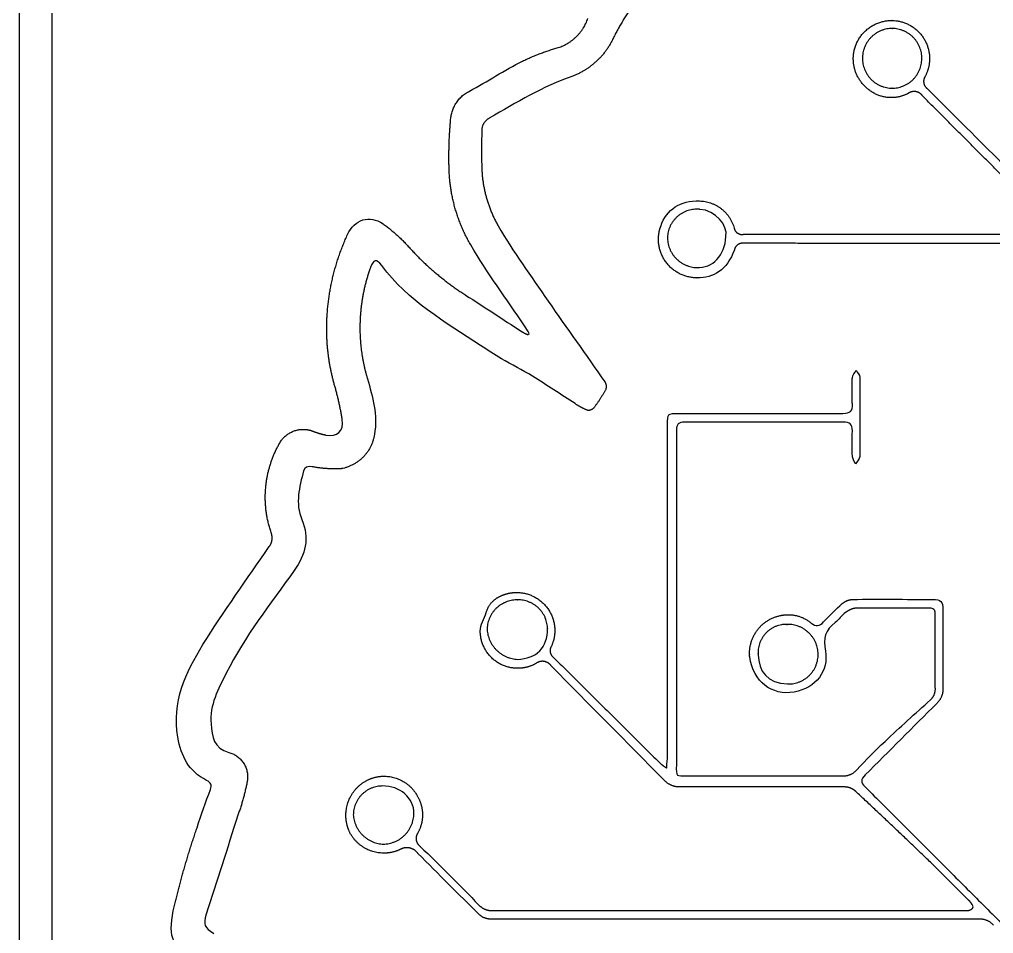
# Model space of a CAD drawing. Header units: millimetres. Extents: x -2315 to 326, y -226 to 400.
# Drawn here: x -1953.7 to -1940.24, y 12.85 to 25.48 of the extents above; entities that cross this region are included whole.
import ezdxf

# ---------------------------------------------------------------- set-up
doc = ezdxf.new("R2010")
doc.units = ezdxf.units.MM
doc.layers.add('Layer 03', color=5, linetype='Continuous', true_color=0x0000ff)

msp = doc.modelspace()

# ---------------------------------------------------------------- linework, layer by layer
at = {"layer": 'Layer 03'}
for p, q in [((-1953.249, 29.024), (-1953.249, 1.198)), ((-1953.249, 29.024), (-1953.249, 1.198)), ((-1941.226, 24.93), (-1941.226, 24.932)), ((-1941.226, 24.93), (-1941.226, 24.932)), ((-1943.694, 22.509), (-1939.503, 22.509)), ((-1943.694, 22.509), (-1939.503, 22.509)), ((-1946.673, 21.123), (-1946.653, 21.14)), ((-1946.673, 21.123), (-1946.653, 21.14)), ((-1946.399, 17.064), (-1946.399, 17.06)), ((-1946.399, 17.064), (-1946.399, 17.06))]:
    msp.add_line(p, q, dxfattribs=at)
for points, degree in [([(-1953.697, 0.72), (-1953.697, 14.958), (-1953.697, 29.196)], 2), ([(-1953.697, 0.72), (-1953.697, 14.958), (-1953.697, 29.196)], 2), ([(-1947.479, 24.487), (-1947.228, 24.621), (-1946.996, 24.775), (-1946.745, 24.902)], 3), ([(-1947.479, 24.487), (-1947.228, 24.621), (-1946.996, 24.775), (-1946.745, 24.902)], 3), ([(-1946.051, 24.694), (-1946.463, 24.552), (-1946.831, 24.331), (-1947.204, 24.113)], 3), ([(-1946.051, 24.694), (-1946.463, 24.552), (-1946.831, 24.331), (-1947.204, 24.113)], 3), ([(-1941.154, 24.524), (-1940.504, 23.879), (-1939.859, 23.23), (-1939.208, 22.586)], 3), ([(-1941.154, 24.524), (-1940.504, 23.879), (-1939.859, 23.23), (-1939.208, 22.586)], 3), ([(-1939.425, 22.627), (-1940.321, 23.523), (-1941.216, 24.421)], 2), ([(-1939.425, 22.627), (-1940.321, 23.523), (-1941.216, 24.421)], 2), ([(-1947.309, 23.935), (-1947.309, 23.779), (-1947.314, 23.623), (-1947.309, 23.466)], 3), ([(-1947.309, 23.935), (-1947.309, 23.779), (-1947.314, 23.623), (-1947.309, 23.466)], 3), ([(-1944.835, 22.619), (-1944.752, 22.858), (-1944.566, 22.977), (-1944.297, 22.97)], 3), ([(-1944.835, 22.619), (-1944.752, 22.858), (-1944.566, 22.977), (-1944.297, 22.97)], 3), ([(-1949.163, 22.505), (-1949.065, 22.714), (-1948.862, 22.785), (-1948.672, 22.654)], 3), ([(-1949.163, 22.505), (-1949.065, 22.714), (-1948.862, 22.785), (-1948.672, 22.654)], 3), ([(-1943.933, 22.477), (-1943.905, 22.631), (-1944.079, 22.844), (-1944.296, 22.854)], 3), ([(-1943.933, 22.477), (-1943.905, 22.631), (-1944.079, 22.844), (-1944.296, 22.854)], 3), ([(-1947.083, 22.628), (-1946.872, 22.269), (-1946.628, 21.928), (-1946.39, 21.585)], 3), ([(-1947.083, 22.628), (-1946.872, 22.269), (-1946.628, 21.928), (-1946.39, 21.585)], 3), ([(-1946.716, 21.243), (-1946.967, 21.616), (-1947.233, 21.977), (-1947.46, 22.362)], 3), ([(-1946.716, 21.243), (-1946.967, 21.616), (-1947.233, 21.977), (-1947.46, 22.362)], 3), ([(-1944.339, 22.05), (-1944.116, 22.037), (-1943.948, 22.218), (-1943.933, 22.477)], 3), ([(-1944.339, 22.05), (-1944.116, 22.037), (-1943.948, 22.218), (-1943.933, 22.477)], 3), ([(-1939.342, 22.386), (-1941.514, 22.381), (-1943.687, 22.386)], 2), ([(-1939.342, 22.386), (-1941.514, 22.381), (-1943.687, 22.386)], 2), ([(-1943.816, 22.295), (-1943.919, 22.015), (-1944.106, 21.902), (-1944.333, 21.908)], 3), ([(-1943.816, 22.295), (-1943.919, 22.015), (-1944.106, 21.902), (-1944.333, 21.908)], 3), ([(-1948.69, 22.078), (-1948.762, 22.176), (-1948.808, 22.162), (-1948.846, 22.052)], 3), ([(-1948.69, 22.078), (-1948.762, 22.176), (-1948.808, 22.162), (-1948.846, 22.052)], 3), ([(-1947.325, 20.973), (-1947.815, 21.298), (-1948.331, 21.589), (-1948.69, 22.078)], 3), ([(-1947.325, 20.973), (-1947.815, 21.298), (-1948.331, 21.589), (-1948.69, 22.078)], 3), ([(-1947.531, 21.67), (-1947.271, 21.502), (-1947.015, 21.335), (-1946.757, 21.167)], 3), ([(-1947.531, 21.67), (-1947.271, 21.502), (-1947.015, 21.335), (-1946.757, 21.167)], 3), ([(-1946.39, 21.585), (-1946.133, 21.211), (-1945.866, 20.844), (-1945.607, 20.471)], 3), ([(-1946.39, 21.585), (-1946.133, 21.211), (-1945.866, 20.844), (-1945.607, 20.471)], 3), ([(-1946.653, 21.14), (-1946.674, 21.175), (-1946.693, 21.21), (-1946.716, 21.243)], 3), ([(-1946.653, 21.14), (-1946.674, 21.175), (-1946.693, 21.21), (-1946.716, 21.243)], 3), ([(-1947.037, 20.79), (-1947.136, 20.847), (-1947.23, 20.911), (-1947.325, 20.973)], 3), ([(-1947.037, 20.79), (-1947.136, 20.847), (-1947.23, 20.911), (-1947.325, 20.973)], 3), ([(-1946.606, 20.549), (-1946.746, 20.633), (-1946.895, 20.707), (-1947.037, 20.79)], 3), ([(-1946.606, 20.549), (-1946.746, 20.633), (-1946.895, 20.707), (-1947.037, 20.79)], 3), ([(-1942.186, 20.528), (-1942.186, 20.564), (-1942.151, 20.597), (-1942.133, 20.631)], 3), ([(-1942.186, 20.528), (-1942.186, 20.564), (-1942.151, 20.597), (-1942.133, 20.631)], 3), ([(-1942.133, 20.631), (-1942.115, 20.599), (-1942.084, 20.567), (-1942.084, 20.534)], 3), ([(-1942.133, 20.631), (-1942.115, 20.599), (-1942.084, 20.567), (-1942.084, 20.534)], 3), ([(-1948.889, 20.515), (-1948.815, 20.263), (-1948.742, 20.012), (-1948.792, 19.745)], 3), ([(-1948.889, 20.515), (-1948.815, 20.263), (-1948.742, 20.012), (-1948.792, 19.745)], 3), ([(-1946.019, 20.17), (-1946.215, 20.295), (-1946.408, 20.427), (-1946.606, 20.549)], 3), ([(-1946.019, 20.17), (-1946.215, 20.295), (-1946.408, 20.427), (-1946.606, 20.549)], 3), ([(-1942.084, 20.534), (-1942.079, 19.986), (-1942.084, 19.439)], 2), ([(-1942.084, 20.534), (-1942.079, 19.986), (-1942.084, 19.439)], 2), ([(-1942.318, 20.035), (-1942.217, 20.035), (-1942.18, 20.066), (-1942.186, 20.167)], 3), ([(-1942.318, 20.035), (-1942.217, 20.035), (-1942.18, 20.066), (-1942.186, 20.167)], 3), ([(-1949.463, 19.736), (-1949.306, 19.703), (-1949.211, 19.792), (-1949.237, 19.952)], 3), ([(-1949.463, 19.736), (-1949.306, 19.703), (-1949.211, 19.792), (-1949.237, 19.952)], 3), ([(-1944.741, 19.875), (-1944.741, 20.035), (-1944.741, 20.035), (-1944.581, 20.035)], 3), ([(-1944.741, 19.875), (-1944.741, 20.035), (-1944.741, 20.035), (-1944.581, 20.035)], 3), ([(-1944.581, 20.035), (-1943.827, 20.035), (-1943.073, 20.035), (-1942.318, 20.035)], 3), ([(-1944.581, 20.035), (-1943.827, 20.035), (-1943.073, 20.035), (-1942.318, 20.035)], 3), ([(-1944.741, 15.309), (-1944.741, 17.592), (-1944.741, 19.875)], 2), ([(-1944.741, 15.309), (-1944.741, 17.592), (-1944.741, 19.875)], 2), ([(-1944.504, 19.916), (-1944.587, 19.916), (-1944.62, 19.888), (-1944.619, 19.799)], 3), ([(-1944.504, 19.916), (-1944.587, 19.916), (-1944.62, 19.888), (-1944.619, 19.799)], 3), ([(-1944.619, 19.799), (-1944.619, 19.336), (-1944.619, 18.877), (-1944.619, 18.411)], 3), ([(-1944.619, 19.799), (-1944.619, 19.336), (-1944.619, 18.877), (-1944.619, 18.411)], 3), ([(-1942.311, 19.916), (-1943.407, 19.916), (-1944.504, 19.916)], 2), ([(-1942.311, 19.916), (-1943.407, 19.916), (-1944.504, 19.916)], 2), ([(-1942.186, 19.794), (-1942.186, 19.888), (-1942.221, 19.916), (-1942.311, 19.916)], 3), ([(-1942.186, 19.794), (-1942.186, 19.888), (-1942.221, 19.916), (-1942.311, 19.916)], 3), ([(-1942.186, 19.442), (-1942.192, 19.559), (-1942.192, 19.677), (-1942.186, 19.794)], 3), ([(-1942.186, 19.442), (-1942.192, 19.559), (-1942.192, 19.677), (-1942.186, 19.794)], 3), ([(-1942.084, 19.439), (-1942.084, 19.404), (-1942.12, 19.371), (-1942.141, 19.337)], 3), ([(-1942.084, 19.439), (-1942.084, 19.404), (-1942.12, 19.371), (-1942.141, 19.337)], 3), ([(-1949.653, 19.299), (-1949.712, 19.307), (-1949.756, 19.299), (-1949.771, 19.241)], 3), ([(-1949.653, 19.299), (-1949.712, 19.307), (-1949.756, 19.299), (-1949.771, 19.241)], 3), ([(-1949.771, 19.241), (-1949.827, 19.019), (-1949.89, 18.791), (-1949.795, 18.57)], 3), ([(-1949.771, 19.241), (-1949.827, 19.019), (-1949.89, 18.791), (-1949.795, 18.57)], 3), ([(-1949.795, 18.57), (-1949.682, 18.306), (-1949.745, 18.087), (-1949.901, 17.866)], 3), ([(-1949.795, 18.57), (-1949.682, 18.306), (-1949.745, 18.087), (-1949.901, 17.866)], 3), ([(-1944.619, 18.411), (-1944.619, 16.797), (-1944.619, 15.182)], 2), ([(-1944.619, 18.411), (-1944.619, 16.797), (-1944.619, 15.182)], 2), ([(-1951.161, 16.841), (-1950.873, 17.304), (-1950.554, 17.747), (-1950.245, 18.196)], 3), ([(-1951.161, 16.841), (-1950.873, 17.304), (-1950.554, 17.747), (-1950.245, 18.196)], 3), ([(-1949.901, 17.866), (-1950.229, 17.403), (-1950.583, 16.957), (-1950.839, 16.446)], 3), ([(-1949.901, 17.866), (-1950.229, 17.403), (-1950.583, 16.957), (-1950.839, 16.446)], 3), ([(-1942.583, 17.156), (-1942.499, 17.24), (-1942.415, 17.33), (-1942.325, 17.408)], 3), ([(-1942.583, 17.156), (-1942.499, 17.24), (-1942.415, 17.33), (-1942.325, 17.408)], 3), ([(-1942.185, 17.466), (-1941.816, 17.471), (-1941.446, 17.466), (-1941.078, 17.466)], 3), ([(-1942.185, 17.466), (-1941.816, 17.471), (-1941.446, 17.466), (-1941.078, 17.466)], 3), ([(-1941.078, 17.466), (-1940.961, 17.466), (-1940.936, 17.441), (-1940.935, 17.325)], 3), ([(-1941.078, 17.466), (-1940.961, 17.466), (-1940.936, 17.441), (-1940.935, 17.325)], 3), ([(-1947.329, 17.028), (-1947.329, 17.112), (-1947.273, 17.196), (-1947.245, 17.287)], 3), ([(-1947.329, 17.028), (-1947.329, 17.112), (-1947.273, 17.196), (-1947.245, 17.287)], 3), ([(-1942.28, 17.285), (-1942.333, 17.247), (-1942.372, 17.186), (-1942.425, 17.147)], 3), ([(-1942.28, 17.285), (-1942.333, 17.247), (-1942.372, 17.186), (-1942.425, 17.147)], 3), ([(-1941.176, 17.346), (-1941.494, 17.346), (-1941.813, 17.346), (-1942.131, 17.346)], 3), ([(-1941.176, 17.346), (-1941.494, 17.346), (-1941.813, 17.346), (-1942.131, 17.346)], 3), ([(-1941.04, 17.211), (-1941.04, 17.343), (-1941.044, 17.346), (-1941.176, 17.346)], 3), ([(-1941.04, 17.211), (-1941.04, 17.343), (-1941.044, 17.346), (-1941.176, 17.346)], 3), ([(-1940.935, 17.325), (-1940.935, 16.962), (-1940.935, 16.6), (-1940.935, 16.235)], 3), ([(-1940.935, 17.325), (-1940.935, 16.962), (-1940.935, 16.6), (-1940.935, 16.235)], 3), ([(-1942.76, 17.143), (-1942.687, 17.081), (-1942.641, 17.095), (-1942.583, 17.156)], 3), ([(-1942.76, 17.143), (-1942.687, 17.081), (-1942.641, 17.095), (-1942.583, 17.156)], 3), ([(-1942.425, 17.147), (-1942.561, 17.044), (-1942.592, 16.931), (-1942.558, 16.753)], 3), ([(-1942.425, 17.147), (-1942.561, 17.044), (-1942.592, 16.931), (-1942.558, 16.753)], 3), ([(-1941.04, 16.246), (-1941.046, 16.567), (-1941.04, 16.89), (-1941.04, 17.211)], 3), ([(-1941.04, 16.246), (-1941.046, 16.567), (-1941.04, 16.89), (-1941.04, 17.211)], 3), ([(-1946.815, 16.638), (-1946.551, 16.645), (-1946.397, 16.801), (-1946.399, 17.064)], 3), ([(-1946.815, 16.638), (-1946.551, 16.645), (-1946.397, 16.801), (-1946.399, 17.064)], 3), ([(-1951.509, 15.563), (-1951.593, 16.05), (-1951.4, 16.455), (-1951.161, 16.841)], 3), ([(-1951.509, 15.563), (-1951.593, 16.05), (-1951.4, 16.455), (-1951.161, 16.841)], 3), ([(-1943.488, 16.702), (-1943.482, 16.477), (-1943.361, 16.302), (-1943.084, 16.299)], 3), ([(-1943.488, 16.702), (-1943.482, 16.477), (-1943.361, 16.302), (-1943.084, 16.299)], 3), ([(-1942.558, 16.753), (-1942.513, 16.485), (-1942.684, 16.24), (-1942.991, 16.186)], 3), ([(-1942.558, 16.753), (-1942.513, 16.485), (-1942.684, 16.24), (-1942.991, 16.186)], 3), ([(-1946.317, 16.665), (-1945.576, 15.933), (-1944.835, 15.196)], 2), ([(-1946.317, 16.665), (-1945.576, 15.933), (-1944.835, 15.196)], 2), ([(-1942.991, 16.186), (-1943.299, 16.133), (-1943.554, 16.327), (-1943.605, 16.672)], 3), ([(-1942.991, 16.186), (-1943.299, 16.133), (-1943.554, 16.327), (-1943.605, 16.672)], 3), ([(-1950.839, 16.446), (-1950.95, 16.226), (-1951.073, 16.009), (-1951.05, 15.746)], 3), ([(-1950.839, 16.446), (-1950.95, 16.226), (-1951.073, 16.009), (-1951.05, 15.746)], 3), ([(-1944.79, 14.972), (-1945.307, 15.497), (-1945.828, 16.019), (-1946.346, 16.545)], 3), ([(-1944.79, 14.972), (-1945.307, 15.497), (-1945.828, 16.019), (-1946.346, 16.545)], 3), ([(-1941.019, 16.03), (-1941.349, 15.703), (-1941.676, 15.37), (-1942.008, 15.043)], 3), ([(-1941.019, 16.03), (-1941.349, 15.703), (-1941.676, 15.37), (-1942.008, 15.043)], 3), ([(-1941.735, 15.505), (-1941.529, 15.699), (-1941.316, 15.889), (-1941.108, 16.078)], 3), ([(-1941.735, 15.505), (-1941.529, 15.699), (-1941.316, 15.889), (-1941.108, 16.078)], 3), ([(-1951.05, 15.746), (-1951.035, 15.571), (-1951.014, 15.411), (-1950.803, 15.351)], 3), ([(-1951.05, 15.746), (-1951.035, 15.571), (-1951.014, 15.411), (-1950.803, 15.351)], 3), ([(-1951.112, 14.966), (-1951.356, 15.089), (-1951.463, 15.296), (-1951.509, 15.563)], 3), ([(-1951.112, 14.966), (-1951.356, 15.089), (-1951.463, 15.296), (-1951.509, 15.563)], 3), ([(-1942.125, 15.112), (-1941.998, 15.247), (-1941.873, 15.378), (-1941.735, 15.505)], 3), ([(-1942.125, 15.112), (-1941.998, 15.247), (-1941.873, 15.378), (-1941.735, 15.505)], 3), ([(-1944.752, 15.136), (-1944.747, 15.207), (-1944.741, 15.258), (-1944.741, 15.309)], 3), ([(-1944.752, 15.136), (-1944.747, 15.207), (-1944.741, 15.258), (-1944.741, 15.309)], 3), ([(-1944.619, 15.182), (-1944.619, 15.008), (-1944.633, 15.029), (-1944.461, 15.029)], 3), ([(-1944.619, 15.182), (-1944.619, 15.008), (-1944.633, 15.029), (-1944.461, 15.029)], 3), ([(-1951.058, 14.842), (-1951.035, 14.905), (-1951.05, 14.935), (-1951.112, 14.966)], 3), ([(-1951.058, 14.842), (-1951.035, 14.905), (-1951.05, 14.935), (-1951.112, 14.966)], 3), ([(-1944.461, 15.029), (-1943.747, 15.029), (-1943.036, 15.029), (-1942.318, 15.029)], 3), ([(-1944.461, 15.029), (-1943.747, 15.029), (-1943.036, 15.029), (-1942.318, 15.029)], 3), ([(-1942.008, 15.043), (-1942.073, 14.979), (-1942.075, 14.94), (-1942.008, 14.875)], 3), ([(-1942.008, 15.043), (-1942.073, 14.979), (-1942.075, 14.94), (-1942.008, 14.875)], 3), ([(-1951.243, 14.312), (-1951.188, 14.491), (-1951.121, 14.666), (-1951.058, 14.842)], 3), ([(-1951.243, 14.312), (-1951.188, 14.491), (-1951.121, 14.666), (-1951.058, 14.842)], 3), ([(-1948.245, 14.504), (-1948.245, 14.727), (-1948.437, 14.892), (-1948.683, 14.889)], 3), ([(-1948.245, 14.504), (-1948.245, 14.727), (-1948.437, 14.892), (-1948.683, 14.889)], 3), ([(-1942.298, 14.875), (-1943.43, 14.88), (-1944.561, 14.875)], 2), ([(-1942.298, 14.875), (-1943.43, 14.88), (-1944.561, 14.875)], 2), ([(-1941.107, 13.835), (-1941.628, 14.338), (-1942.155, 14.828)], 2), ([(-1941.107, 13.835), (-1941.628, 14.338), (-1942.155, 14.828)], 2), ([(-1942.008, 14.875), (-1940.001, 12.871), (-1937.997, 10.863)], 2), ([(-1942.008, 14.875), (-1940.001, 12.871), (-1937.997, 10.863)], 2), ([(-1950.679, 14.484), (-1950.823, 14.028), (-1950.973, 13.574), (-1951.115, 13.118)], 3), ([(-1950.679, 14.484), (-1950.823, 14.028), (-1950.973, 13.574), (-1951.115, 13.118)], 3), ([(-1948.158, 14.054), (-1947.884, 13.788), (-1947.615, 13.517), (-1947.347, 13.244)], 3), ([(-1948.158, 14.054), (-1947.884, 13.788), (-1947.615, 13.517), (-1947.347, 13.244)], 3), ([(-1947.343, 13.113), (-1947.628, 13.392), (-1947.909, 13.676), (-1948.19, 13.958)], 3), ([(-1947.343, 13.113), (-1947.628, 13.392), (-1947.909, 13.676), (-1948.19, 13.958)], 3), ([(-1940.587, 13.317), (-1940.761, 13.49), (-1940.931, 13.666), (-1941.107, 13.835)], 3), ([(-1940.587, 13.317), (-1940.761, 13.49), (-1940.931, 13.666), (-1941.107, 13.835)], 3), ([(-1940.519, 13.206), (-1940.512, 13.217), (-1940.528, 13.247), (-1940.539, 13.266)], 3), ([(-1940.519, 13.206), (-1940.512, 13.217), (-1940.528, 13.247), (-1940.539, 13.266)], 3), ([(-1951.28, 12.467), (-1951.577, 12.663), (-1951.645, 12.786), (-1951.572, 13.166)], 3), ([(-1951.28, 12.467), (-1951.577, 12.663), (-1951.645, 12.786), (-1951.572, 13.166)], 3), ([(-1951.115, 13.118), (-1951.161, 12.97), (-1951.142, 12.938), (-1951.012, 12.851)], 3), ([(-1951.115, 13.118), (-1951.161, 12.97), (-1951.142, 12.938), (-1951.012, 12.851)], 3), ([(-1947.161, 13.169), (-1943.902, 13.169), (-1940.643, 13.169)], 2), ([(-1947.161, 13.169), (-1943.902, 13.169), (-1940.643, 13.169)], 2), ([(-1940.437, 13.05), (-1943.817, 13.05), (-1947.197, 13.05)], 2), ([(-1940.437, 13.05), (-1943.817, 13.05), (-1947.197, 13.05)], 2)]:
    msp.add_open_spline(points, degree=degree, dxfattribs=at)
for points, weights in [([(-1944.883, 26.086), (-1945.255, 25.693), (-1945.496, 25.208)], [0.853715827946, 0.855478964185, 0.876379628418]), ([(-1944.883, 26.086), (-1945.255, 25.693), (-1945.496, 25.208)], [0.853715827946, 0.855478964185, 0.876379628418]), ([(-1946.251, 25.089), (-1945.946, 25.187), (-1945.841, 25.49)], [0.903364580166, 0.806217830141, 0.898536361339]), ([(-1946.251, 25.089), (-1945.946, 25.187), (-1945.841, 25.49)], [0.903364580166, 0.806217830141, 0.898536361339]), ([(-1941.63, 25.463), (-1941.119, 25.447), (-1941.119, 24.936)], [0.98752789713, 0.71348157962, 1]), ([(-1941.63, 25.463), (-1941.119, 25.447), (-1941.119, 24.936)], [0.98752789713, 0.71348157962, 1]), ([(-1941.226, 24.942), (-1941.226, 25.348), (-1941.633, 25.352)], [1, 0.708745688343, 0.996740526956]), ([(-1941.226, 24.942), (-1941.226, 25.348), (-1941.633, 25.352)], [1, 0.708745688343, 0.996740526956]), ([(-1945.496, 25.208), (-1945.671, 24.841), (-1946.051, 24.694)], [0.878904507963, 0.822342284375, 0.891979040129]), ([(-1945.496, 25.208), (-1945.671, 24.841), (-1946.051, 24.694)], [0.878904507963, 0.822342284375, 0.891979040129]), ([(-1946.745, 24.902), (-1946.506, 25.016), (-1946.251, 25.089)], [0.879103584236, 0.891599877777, 0.910207958746]), ([(-1946.745, 24.902), (-1946.506, 25.016), (-1946.251, 25.089)], [0.879103584236, 0.891599877777, 0.910207958746]), ([(-1941.226, 24.932), (-1941.226, 24.937), (-1941.226, 24.942)], [0.990858740792, 0.995355728338, 1]), ([(-1941.226, 24.932), (-1941.226, 24.937), (-1941.226, 24.942)], [0.990858740792, 0.995355728338, 1]), ([(-1941.119, 24.936), (-1941.119, 24.807), (-1941.179, 24.692)], [1, 0.907690841636, 0.873566579135]), ([(-1941.119, 24.936), (-1941.119, 24.807), (-1941.179, 24.692)], [1, 0.907690841636, 0.873566579135]), ([(-1947.739, 24.083), (-1947.727, 24.361), (-1947.479, 24.487)], [0.982179320521, 0.801291975713, 0.874787487691]), ([(-1947.739, 24.083), (-1947.727, 24.361), (-1947.479, 24.487)], [0.982179320521, 0.801291975713, 0.874787487691]), ([(-1947.309, 23.466), (-1947.304, 23.018), (-1947.083, 22.628)], [0.995761620256, 0.900574302474, 0.869100775996]), ([(-1947.309, 23.466), (-1947.304, 23.018), (-1947.083, 22.628)], [0.995761620256, 0.900574302474, 0.869100775996]), ([(-1947.46, 22.362), (-1947.74, 22.841), (-1947.759, 23.395)], [0.867633202503, 0.8967829751, 0.986282221675]), ([(-1947.46, 22.362), (-1947.74, 22.841), (-1947.759, 23.395)], [0.867633202503, 0.8967829751, 0.986282221675]), ([(-1944.297, 22.97), (-1943.918, 22.96), (-1943.819, 22.593)], [0.988765312447, 0.762879235933, 0.91436017605]), ([(-1944.297, 22.97), (-1943.918, 22.96), (-1943.819, 22.593)], [0.988765312447, 0.762879235933, 0.91436017605]), ([(-1948.672, 22.654), (-1948.469, 22.507), (-1948.303, 22.319)], [0.858801711711, 0.851499914677, 0.854356840543]), ([(-1948.672, 22.654), (-1948.469, 22.507), (-1948.303, 22.319)], [0.858801711711, 0.851499914677, 0.854356840543]), ([(-1949.446, 21.382), (-1949.41, 21.97), (-1949.163, 22.505)], [0.975973707471, 0.911312745288, 0.880804937884]), ([(-1949.446, 21.382), (-1949.41, 21.97), (-1949.163, 22.505)], [0.975973707471, 0.911312745288, 0.880804937884]), ([(-1948.303, 22.319), (-1947.96, 21.943), (-1947.531, 21.67)], [0.853988540809, 0.851442698874, 0.863791279433]), ([(-1948.303, 22.319), (-1947.96, 21.943), (-1947.531, 21.67)], [0.853988540809, 0.851442698874, 0.863791279433]), ([(-1946.757, 21.167), (-1946.716, 21.142), (-1946.673, 21.123)], [0.866027943847, 0.872088673751, 0.881093993831]), ([(-1946.757, 21.167), (-1946.716, 21.142), (-1946.673, 21.123)], [0.866027943847, 0.872088673751, 0.881093993831]), ([(-1945.607, 20.471), (-1945.589, 20.441), (-1945.589, 20.405)], [0.864961148693, 0.894426700891, 1]), ([(-1945.607, 20.471), (-1945.589, 20.441), (-1945.589, 20.405)], [0.864961148693, 0.894426700891, 1]), ([(-1949.237, 19.952), (-1949.271, 20.171), (-1949.331, 20.383)], [0.944054455689, 0.926318589749, 0.912058494402]), ([(-1949.237, 19.952), (-1949.271, 20.171), (-1949.331, 20.383)], [0.944054455689, 0.926318589749, 0.912058494402]), ([(-1945.595, 20.366), (-1945.667, 20.234), (-1945.758, 20.114)], [0.871286870408, 0.86195916098, 0.85753777361]), ([(-1945.595, 20.366), (-1945.667, 20.234), (-1945.758, 20.114)], [0.871286870408, 0.86195916098, 0.85753777361]), ([(-1945.589, 20.405), (-1945.589, 20.385), (-1945.595, 20.366)], [1, 0.937674123662, 0.90187337397]), ([(-1945.589, 20.405), (-1945.589, 20.385), (-1945.595, 20.366)], [1, 0.937674123662, 0.90187337397]), ([(-1945.841, 20.077), (-1945.936, 20.113), (-1946.019, 20.17)], [0.892640517958, 0.871134256681, 0.86146102856]), ([(-1945.841, 20.077), (-1945.936, 20.113), (-1946.019, 20.17)], [0.892640517958, 0.871134256681, 0.86146102856]), ([(-1949.625, 19.783), (-1949.545, 19.754), (-1949.463, 19.736)], [0.895045150429, 0.909173285785, 0.928112116311]), ([(-1949.625, 19.783), (-1949.545, 19.754), (-1949.463, 19.736)], [0.895045150429, 0.909173285785, 0.928112116311]), ([(-1948.792, 19.745), (-1948.85, 19.345), (-1949.248, 19.272)], [0.947600150091, 0.765425629169, 0.936134676488]), ([(-1948.792, 19.745), (-1948.85, 19.345), (-1949.248, 19.272)], [0.947600150091, 0.765425629169, 0.936134676488]), ([(-1942.141, 19.337), (-1942.172, 19.386), (-1942.186, 19.442)], [0.862724430645, 0.878452395005, 0.921153184859]), ([(-1942.141, 19.337), (-1942.172, 19.386), (-1942.186, 19.442)], [0.862724430645, 0.878452395005, 0.921153184859]), ([(-1950.245, 18.196), (-1950.205, 18.249), (-1950.205, 18.315)], [0.85780448757, 0.878504517591, 1]), ([(-1950.245, 18.196), (-1950.205, 18.249), (-1950.205, 18.315)], [0.85780448757, 0.878504517591, 1]), ([(-1950.205, 18.315), (-1950.205, 18.355), (-1950.22, 18.392)], [1, 0.923120069323, 0.88659971928]), ([(-1950.205, 18.315), (-1950.205, 18.355), (-1950.22, 18.392)], [1, 0.923120069323, 0.88659971928]), ([(-1947.245, 17.287), (-1947.209, 17.425), (-1947.084, 17.494)], [0.915528678117, 0.821476277078, 0.870155834125]), ([(-1947.245, 17.287), (-1947.209, 17.425), (-1947.084, 17.494)], [0.915528678117, 0.821476277078, 0.870155834125]), ([(-1946.826, 17.459), (-1947.233, 17.455), (-1947.234, 17.048)], [0.995832644535, 0.710024127203, 0.998343645522]), ([(-1946.826, 17.459), (-1947.233, 17.455), (-1947.234, 17.048)], [0.995832644535, 0.710024127203, 0.998343645522]), ([(-1942.325, 17.408), (-1942.265, 17.46), (-1942.185, 17.466)], [0.854494136564, 0.864067563137, 0.971064204076]), ([(-1942.325, 17.408), (-1942.265, 17.46), (-1942.185, 17.466)], [0.854494136564, 0.864067563137, 0.971064204076]), ([(-1942.131, 17.346), (-1942.214, 17.338), (-1942.28, 17.285)], [0.960237944737, 0.869985574879, 0.856084372539]), ([(-1942.131, 17.346), (-1942.214, 17.338), (-1942.28, 17.285)], [0.960237944737, 0.869985574879, 0.856084372539]), ([(-1947.234, 17.048), (-1947.205, 16.659), (-1946.815, 16.638)], [0.970638588018, 0.732453223058, 0.978806205634]), ([(-1947.234, 17.048), (-1947.205, 16.659), (-1946.815, 16.638)], [0.970638588018, 0.732453223058, 0.978806205634]), ([(-1946.299, 17.036), (-1946.299, 16.924), (-1946.344, 16.822)], [1, 0.919499522857, 0.883249485151]), ([(-1946.299, 17.036), (-1946.299, 16.924), (-1946.344, 16.822)], [1, 0.919499522857, 0.883249485151]), ([(-1942.659, 16.707), (-1942.659, 16.71), (-1942.659, 16.713)], [1, 0.997319119236, 0.994687315208]), ([(-1942.659, 16.707), (-1942.659, 16.71), (-1942.659, 16.713)], [1, 0.997319119236, 0.994687315208]), ([(-1941.108, 16.078), (-1941.039, 16.138), (-1941.039, 16.229)], [0.854474110349, 0.841941487804, 1]), ([(-1941.108, 16.078), (-1941.039, 16.138), (-1941.039, 16.229)], [0.854474110349, 0.841941487804, 1]), ([(-1941.039, 16.229), (-1941.039, 16.238), (-1941.04, 16.246)], [1, 0.983403400001, 0.968687670667]), ([(-1941.039, 16.229), (-1941.039, 16.238), (-1941.04, 16.246)], [1, 0.983403400001, 0.968687670667]), ([(-1940.935, 16.224), (-1940.935, 16.109), (-1941.019, 16.03)], [1, 0.847804275841, 0.853779085955]), ([(-1940.935, 16.224), (-1940.935, 16.109), (-1941.019, 16.03)], [1, 0.847804275841, 0.853779085955]), ([(-1940.935, 16.235), (-1940.935, 16.23), (-1940.935, 16.224)], [0.984025172815, 0.991782006045, 1]), ([(-1940.935, 16.235), (-1940.935, 16.23), (-1940.935, 16.224)], [0.984025172815, 0.991782006045, 1]), ([(-1950.803, 15.351), (-1950.544, 15.284), (-1950.544, 15.016)], [0.916570769298, 0.757487364106, 1]), ([(-1950.803, 15.351), (-1950.544, 15.284), (-1950.544, 15.016)], [0.916570769298, 0.757487364106, 1]), ([(-1944.835, 15.196), (-1944.795, 15.164), (-1944.752, 15.136)], [0.855823568441, 0.858408420674, 0.863936417241]), ([(-1944.835, 15.196), (-1944.795, 15.164), (-1944.752, 15.136)], [0.855823568441, 0.858408420674, 0.863936417241]), ([(-1950.551, 14.945), (-1950.597, 14.709), (-1950.679, 14.484)], [0.933133565725, 0.911674035067, 0.896001265437]), ([(-1950.551, 14.945), (-1950.597, 14.709), (-1950.679, 14.484)], [0.933133565725, 0.911674035067, 0.896001265437]), ([(-1950.544, 15.016), (-1950.544, 14.98), (-1950.551, 14.945)], [1, 0.958535647095, 0.928811358154]), ([(-1950.544, 15.016), (-1950.544, 14.98), (-1950.551, 14.945)], [1, 0.958535647095, 0.928811358154]), ([(-1948.683, 14.889), (-1949.076, 14.885), (-1949.084, 14.492)], [0.996659372033, 0.712588405109, 0.992409411373]), ([(-1948.683, 14.889), (-1949.076, 14.885), (-1949.084, 14.492)], [0.996659372033, 0.712588405109, 0.992409411373]), ([(-1948.2, 14.753), (-1948.127, 14.631), (-1948.127, 14.489)], [0.866768743905, 0.897545931832, 1]), ([(-1948.2, 14.753), (-1948.127, 14.631), (-1948.127, 14.489)], [0.866768743905, 0.897545931832, 1]), ([(-1949.084, 14.492), (-1949.057, 14.1), (-1948.665, 14.085)], [0.973449841087, 0.728448954056, 0.984092034372]), ([(-1949.084, 14.492), (-1949.057, 14.1), (-1948.665, 14.085)], [0.973449841087, 0.728448954056, 0.984092034372]), ([(-1948.665, 14.085), (-1948.258, 14.097), (-1948.245, 14.504)], [0.987695900896, 0.71941088029, 0.987695900896]), ([(-1948.665, 14.085), (-1948.258, 14.097), (-1948.245, 14.504)], [0.987695900896, 0.71941088029, 0.987695900896]), ([(-1948.127, 14.489), (-1948.127, 14.358), (-1948.19, 14.243)], [1, 0.904649443483, 0.871381093341]), ([(-1948.127, 14.489), (-1948.127, 14.358), (-1948.19, 14.243)], [1, 0.904649443483, 0.871381093341]), ([(-1951.572, 13.166), (-1951.437, 13.748), (-1951.243, 14.312)], [0.923262361008, 0.909921100858, 0.899133159476]), ([(-1951.572, 13.166), (-1951.437, 13.748), (-1951.243, 14.312)], [0.923262361008, 0.909921100858, 0.899133159476]), ([(-1940.539, 13.266), (-1940.56, 13.294), (-1940.587, 13.317)], [0.856979759479, 0.851493659551, 0.854791579506]), ([(-1940.539, 13.266), (-1940.56, 13.294), (-1940.587, 13.317)], [0.856979759479, 0.851493659551, 0.854791579506]), ([(-1940.583, 13.169), (-1940.545, 13.177), (-1940.519, 13.206)], [0.926943020741, 0.847388179749, 0.854071308788]), ([(-1940.583, 13.169), (-1940.545, 13.177), (-1940.519, 13.206)], [0.926943020741, 0.847388179749, 0.854071308788]), ([(-1947.197, 13.05), (-1947.281, 13.055), (-1947.343, 13.113)], [0.976229306038, 0.857185027681, 0.85366089978]), ([(-1947.197, 13.05), (-1947.281, 13.055), (-1947.343, 13.113)], [0.976229306038, 0.857185027681, 0.85366089978])]:
    msp.add_rational_spline(points, weights, degree=2, dxfattribs=at)
for points, weights, knots in [([(-1942.007, 24.549), (-1942.173, 24.705), (-1942.173, 24.933), (-1942.173, 25.463), (-1941.643, 25.463), (-1941.637, 25.463), (-1941.63, 25.463)], [0.853719855118, 0.848615965636, 1, 0.707106781187, 1, 0.994860476035, 0.989901322968], [-3.95347, -3.95347, -3.95347, -3.141593, -3.141593, -1.570796, -1.570796, -1.543233, -1.543233, -1.543233]), ([(-1942.007, 24.549), (-1942.173, 24.705), (-1942.173, 24.933), (-1942.173, 25.463), (-1941.643, 25.463), (-1941.637, 25.463), (-1941.63, 25.463)], [0.853719855118, 0.848615965636, 1, 0.707106781187, 1, 0.994860476035, 0.989901322968], [-3.95347, -3.95347, -3.95347, -3.141593, -3.141593, -1.570796, -1.570796, -1.543233, -1.543233, -1.543233]), ([(-1941.633, 25.352), (-1941.634, 25.352), (-1941.635, 25.352), (-1942.047, 25.352), (-1942.047, 24.94), (-1942.047, 24.531), (-1941.638, 24.528)], [0.997483292072, 0.998736192825, 1, 0.707106781187, 1, 0.708370588362, 0.997483292072], [1.564018, 1.564018, 1.564018, 1.570796, 1.570796, 3.141593, 3.141593, 4.705611, 4.705611, 4.705611]), ([(-1941.633, 25.352), (-1941.634, 25.352), (-1941.635, 25.352), (-1942.047, 25.352), (-1942.047, 24.94), (-1942.047, 24.531), (-1941.638, 24.528)], [0.997483292072, 0.998736192825, 1, 0.707106781187, 1, 0.708370588362, 0.997483292072], [1.564018, 1.564018, 1.564018, 1.570796, 1.570796, 3.141593, 3.141593, 4.705611, 4.705611, 4.705611]), ([(-1941.638, 24.528), (-1941.637, 24.528), (-1941.636, 24.528), (-1941.234, 24.528), (-1941.226, 24.93)], [0.998226311551, 0.999110454136, 1, 0.711322772399, 0.991689390012], [4.707618, 4.707618, 4.707618, 4.712389, 4.712389, 6.260575, 6.260575, 6.260575]), ([(-1941.638, 24.528), (-1941.637, 24.528), (-1941.636, 24.528), (-1941.234, 24.528), (-1941.226, 24.93)], [0.998226311551, 0.999110454136, 1, 0.711322772399, 0.991689390012], [4.707618, 4.707618, 4.707618, 4.712389, 4.712389, 6.260575, 6.260575, 6.260575]), ([(-1941.179, 24.692), (-1941.201, 24.66), (-1941.201, 24.621), (-1941.201, 24.561), (-1941.154, 24.524)], [0.860176376962, 0.88469683128, 1, 0.831949278747, 0.856740474614], [2.523218, 2.523218, 2.523218, 3.141593, 3.141593, 4.042854, 4.042854, 4.042854]), ([(-1941.179, 24.692), (-1941.201, 24.66), (-1941.201, 24.621), (-1941.201, 24.561), (-1941.154, 24.524)], [0.860176376962, 0.88469683128, 1, 0.831949278747, 0.856740474614], [2.523218, 2.523218, 2.523218, 3.141593, 3.141593, 4.042854, 4.042854, 4.042854]), ([(-1941.415, 24.455), (-1941.524, 24.397), (-1941.648, 24.397), (-1941.859, 24.397), (-1942.007, 24.549)], [0.873495879388, 0.907595132489, 1, 0.851633171446, 0.853578568654], [-5.207959, -5.207959, -5.207959, -4.712389, -4.712389, -3.916693, -3.916693, -3.916693]), ([(-1941.415, 24.455), (-1941.524, 24.397), (-1941.648, 24.397), (-1941.859, 24.397), (-1942.007, 24.549)], [0.873495879388, 0.907595132489, 1, 0.851633171446, 0.853578568654], [-5.207959, -5.207959, -5.207959, -4.712389, -4.712389, -3.916693, -3.916693, -3.916693]), ([(-1941.216, 24.421), (-1941.258, 24.482), (-1941.332, 24.482), (-1941.378, 24.482), (-1941.415, 24.455)], [0.860419738546, 0.821842928966, 1, 0.881097434484, 0.85873394313], [0.615334, 0.615334, 0.615334, 1.570796, 1.570796, 2.208475, 2.208475, 2.208475]), ([(-1941.216, 24.421), (-1941.258, 24.482), (-1941.332, 24.482), (-1941.378, 24.482), (-1941.415, 24.455)], [0.860419738546, 0.821842928966, 1, 0.881097434484, 0.85873394313], [0.615334, 0.615334, 0.615334, 1.570796, 1.570796, 2.208475, 2.208475, 2.208475]), ([(-1947.204, 24.113), (-1947.309, 24.06), (-1947.309, 23.942), (-1947.309, 23.938), (-1947.309, 23.935)], [0.874673567825, 0.79793883903, 1, 0.992588450772, 0.985551994298], [2.057932, 2.057932, 2.057932, 3.141593, 3.141593, 3.181341, 3.181341, 3.181341]), ([(-1947.204, 24.113), (-1947.309, 24.06), (-1947.309, 23.942), (-1947.309, 23.938), (-1947.309, 23.935)], [0.874673567825, 0.79793883903, 1, 0.992588450772, 0.985551994298], [2.057932, 2.057932, 2.057932, 3.141593, 3.141593, 3.181341, 3.181341, 3.181341]), ([(-1947.759, 23.395), (-1947.762, 23.484), (-1947.762, 23.573), (-1947.762, 23.828), (-1947.739, 24.083)], [0.987496695395, 0.993608889739, 1, 0.981788609793, 0.965841899763], [-3.1758684, -3.1758684, -3.1758684, -3.1415927, -3.1415927, -3.0439243, -3.0439243, -3.0439243]), ([(-1947.759, 23.395), (-1947.762, 23.484), (-1947.762, 23.573), (-1947.762, 23.828), (-1947.739, 24.083)], [0.987496695395, 0.993608889739, 1, 0.981788609793, 0.965841899763], [-3.1758684, -3.1758684, -3.1758684, -3.1415927, -3.1415927, -3.0439243, -3.0439243, -3.0439243]), ([(-1944.296, 22.854), (-1944.315, 22.856), (-1944.335, 22.856), (-1944.723, 22.856), (-1944.742, 22.469)], [0.963616182859, 0.980511347214, 1, 0.717534462432, 0.979887137022], [1.466278, 1.466278, 1.466278, 1.570796, 1.570796, 3.085669, 3.085669, 3.085669]), ([(-1944.296, 22.854), (-1944.315, 22.856), (-1944.335, 22.856), (-1944.723, 22.856), (-1944.742, 22.469)], [0.963616182859, 0.980511347214, 1, 0.717534462432, 0.979887137022], [1.466278, 1.466278, 1.466278, 1.570796, 1.570796, 3.085669, 3.085669, 3.085669]), ([(-1944.333, 21.908), (-1944.333, 21.908), (-1944.334, 21.908), (-1944.866, 21.908), (-1944.866, 22.44), (-1944.866, 22.532), (-1944.835, 22.619)], [0.998835226591, 0.999416450654, 1, 0.707106781187, 1, 0.933232952281, 0.896905930993], [-4.715519, -4.715519, -4.715519, -4.712389, -4.712389, -3.141593, -3.141593, -2.783519, -2.783519, -2.783519]), ([(-1944.333, 21.908), (-1944.333, 21.908), (-1944.334, 21.908), (-1944.866, 21.908), (-1944.866, 22.44), (-1944.866, 22.532), (-1944.835, 22.619)], [0.998835226591, 0.999416450654, 1, 0.707106781187, 1, 0.933232952281, 0.896905930993], [-4.715519, -4.715519, -4.715519, -4.712389, -4.712389, -3.141593, -3.141593, -2.783519, -2.783519, -2.783519]), ([(-1943.819, 22.593), (-1943.8, 22.507), (-1943.713, 22.507), (-1943.703, 22.507), (-1943.694, 22.509)], [0.928141955191, 0.749039073939, 1, 0.964342943626, 0.937367724779], [3.366477, 3.366477, 3.366477, 4.712389, 4.712389, 4.903619, 4.903619, 4.903619]), ([(-1943.819, 22.593), (-1943.8, 22.507), (-1943.713, 22.507), (-1943.703, 22.507), (-1943.694, 22.509)], [0.928141955191, 0.749039073939, 1, 0.964342943626, 0.937367724779], [3.366477, 3.366477, 3.366477, 4.712389, 4.712389, 4.903619, 4.903619, 4.903619]), ([(-1944.742, 22.469), (-1944.742, 22.469), (-1944.742, 22.469), (-1944.742, 22.065), (-1944.339, 22.05)], [0.999701031322, 0.999850439291, 1, 0.714918130384, 0.984793952947], [3.140791, 3.140791, 3.140791, 3.141593, 3.141593, 4.670496, 4.670496, 4.670496]), ([(-1944.742, 22.469), (-1944.742, 22.469), (-1944.742, 22.469), (-1944.742, 22.065), (-1944.339, 22.05)], [0.999701031322, 0.999850439291, 1, 0.714918130384, 0.984793952947], [3.140791, 3.140791, 3.140791, 3.141593, 3.141593, 4.670496, 4.670496, 4.670496]), ([(-1943.687, 22.386), (-1943.695, 22.387), (-1943.704, 22.387), (-1943.797, 22.387), (-1943.816, 22.295)], [0.947401861093, 0.97078730336, 1, 0.747502134385, 0.930351815555], [1.414128, 1.414128, 1.414128, 1.570796, 1.570796, 2.924951, 2.924951, 2.924951]), ([(-1943.687, 22.386), (-1943.695, 22.387), (-1943.704, 22.387), (-1943.797, 22.387), (-1943.816, 22.295)], [0.947401861093, 0.97078730336, 1, 0.747502134385, 0.930351815555], [1.414128, 1.414128, 1.414128, 1.570796, 1.570796, 2.924951, 2.924951, 2.924951]), ([(-1948.846, 22.052), (-1948.992, 21.648), (-1948.992, 21.217), (-1948.992, 20.859), (-1948.889, 20.515)], [0.89604604585, 0.932438783962, 1, 0.943029244169, 0.908221289055], [2.7792595, 2.7792595, 2.7792595, 3.1415927, 3.1415927, 3.4471288, 3.4471288, 3.4471288]), ([(-1948.846, 22.052), (-1948.992, 21.648), (-1948.992, 21.217), (-1948.992, 20.859), (-1948.889, 20.515)], [0.89604604585, 0.932438783962, 1, 0.943029244169, 0.908221289055], [2.7792595, 2.7792595, 2.7792595, 3.1415927, 3.1415927, 3.4471288, 3.4471288, 3.4471288]), ([(-1949.331, 20.383), (-1949.451, 20.785), (-1949.451, 21.204), (-1949.451, 21.293), (-1949.446, 21.382)], [0.907824068971, 0.942703583182, 1, 0.987212040168, 0.975540746112], [-3.4488753, -3.4488753, -3.4488753, -3.1415927, -3.1415927, -3.0730104, -3.0730104, -3.0730104]), ([(-1949.331, 20.383), (-1949.451, 20.785), (-1949.451, 21.204), (-1949.451, 21.293), (-1949.446, 21.382)], [0.907824068971, 0.942703583182, 1, 0.987212040168, 0.975540746112], [-3.4488753, -3.4488753, -3.4488753, -3.1415927, -3.1415927, -3.0730104, -3.0730104, -3.0730104]), ([(-1942.186, 20.167), (-1942.191, 20.257), (-1942.191, 20.348), (-1942.191, 20.438), (-1942.186, 20.528)], [0.978085202279, 0.988598796234, 1, 0.988598796234, 0.978085202279], [-3.2027377, -3.2027377, -3.2027377, -3.1415927, -3.1415927, -3.0804476, -3.0804476, -3.0804476]), ([(-1942.186, 20.167), (-1942.191, 20.257), (-1942.191, 20.348), (-1942.191, 20.438), (-1942.186, 20.528)], [0.978085202279, 0.988598796234, 1, 0.988598796234, 0.978085202279], [-3.2027377, -3.2027377, -3.2027377, -3.1415927, -3.1415927, -3.0804476, -3.0804476, -3.0804476]), ([(-1945.758, 20.114), (-1945.788, 20.077), (-1945.836, 20.077), (-1945.839, 20.077), (-1945.841, 20.077)], [0.855416036623, 0.837037392423, 1, 0.98980042316, 0.980311216933], [-5.586363, -5.586363, -5.586363, -4.712389, -4.712389, -4.6576883, -4.6576883, -4.6576883]), ([(-1945.758, 20.114), (-1945.788, 20.077), (-1945.836, 20.077), (-1945.839, 20.077), (-1945.841, 20.077)], [0.855416036623, 0.837037392423, 1, 0.98980042316, 0.980311216933], [-5.586363, -5.586363, -5.586363, -4.712389, -4.712389, -4.6576883, -4.6576883, -4.6576883]), ([(-1950.098, 19.631), (-1949.989, 19.815), (-1949.775, 19.815), (-1949.697, 19.815), (-1949.625, 19.783)], [0.867187832216, 0.808868742818, 1, 0.920238927485, 0.883919138551], [-2.59584, -2.59584, -2.59584, -1.570796, -1.570796, -1.143035, -1.143035, -1.143035]), ([(-1950.098, 19.631), (-1949.989, 19.815), (-1949.775, 19.815), (-1949.697, 19.815), (-1949.625, 19.783)], [0.867187832216, 0.808868742818, 1, 0.920238927485, 0.883919138551], [-2.59584, -2.59584, -2.59584, -1.570796, -1.570796, -1.143035, -1.143035, -1.143035]), ([(-1950.22, 18.392), (-1950.3, 18.627), (-1950.3, 18.876), (-1950.3, 19.28), (-1950.098, 19.631)], [0.900054297417, 0.93607550968, 1, 0.900078052972, 0.868333822986], [-3.4844219, -3.4844219, -3.4844219, -3.1415927, -3.1415927, -2.6057078, -2.6057078, -2.6057078]), ([(-1950.22, 18.392), (-1950.3, 18.627), (-1950.3, 18.876), (-1950.3, 19.28), (-1950.098, 19.631)], [0.900054297417, 0.93607550968, 1, 0.900078052972, 0.868333822986], [-3.4844219, -3.4844219, -3.4844219, -3.1415927, -3.1415927, -2.6057078, -2.6057078, -2.6057078]), ([(-1949.248, 19.272), (-1949.295, 19.269), (-1949.341, 19.269), (-1949.499, 19.269), (-1949.653, 19.299)], [0.977242919601, 0.988141325202, 1, 0.961186120701, 0.932659384493], [-4.7759875, -4.7759875, -4.7759875, -4.712389, -4.712389, -4.5042288, -4.5042288, -4.5042288]), ([(-1949.248, 19.272), (-1949.295, 19.269), (-1949.341, 19.269), (-1949.499, 19.269), (-1949.653, 19.299)], [0.977242919601, 0.988141325202, 1, 0.961186120701, 0.932659384493], [-4.7759875, -4.7759875, -4.7759875, -4.712389, -4.712389, -4.5042288, -4.5042288, -4.5042288]), ([(-1947.084, 17.494), (-1946.964, 17.562), (-1946.826, 17.562), (-1946.299, 17.562), (-1946.299, 17.036)], [0.86947791136, 0.90184512977, 1, 0.707106781187, 1], [-2.097204, -2.097204, -2.097204, -1.570796, -1.570796, 0, 0, 0]), ([(-1947.084, 17.494), (-1946.964, 17.562), (-1946.826, 17.562), (-1946.299, 17.562), (-1946.299, 17.036)], [0.86947791136, 0.90184512977, 1, 0.707106781187, 1], [-2.097204, -2.097204, -2.097204, -1.570796, -1.570796, 0, 0, 0]), ([(-1946.399, 17.06), (-1946.405, 17.459), (-1946.804, 17.459), (-1946.815, 17.459), (-1946.826, 17.459)], [0.993839398857, 0.710220176517, 1, 0.988965903071, 0.978763175987], [0.016697, 0.016697, 0.016697, 1.570796, 1.570796, 1.629973, 1.629973, 1.629973]), ([(-1946.399, 17.06), (-1946.405, 17.459), (-1946.804, 17.459), (-1946.815, 17.459), (-1946.826, 17.459)], [0.993839398857, 0.710220176517, 1, 0.988965903071, 0.978763175987], [0.016697, 0.016697, 0.016697, 1.570796, 1.570796, 1.629973, 1.629973, 1.629973]), ([(-1943.605, 16.672), (-1943.607, 16.697), (-1943.607, 16.721), (-1943.607, 17.152), (-1943.186, 17.242)], [0.96518564705, 0.981413335293, 1, 0.748927236058, 0.92830167092], [-3.241274, -3.241274, -3.241274, -3.141593, -3.141593, -1.795081, -1.795081, -1.795081]), ([(-1943.605, 16.672), (-1943.607, 16.697), (-1943.607, 16.721), (-1943.607, 17.152), (-1943.186, 17.242)], [0.96518564705, 0.981413335293, 1, 0.748927236058, 0.92830167092], [-3.241274, -3.241274, -3.241274, -3.141593, -3.141593, -1.795081, -1.795081, -1.795081]), ([(-1943.186, 17.242), (-1943.13, 17.255), (-1943.072, 17.255), (-1942.896, 17.255), (-1942.76, 17.143)], [0.921481092314, 0.953291956864, 1, 0.870084125638, 0.855419362105], [-1.8212932, -1.8212932, -1.8212932, -1.5707963, -1.5707963, -0.8740531, -0.8740531, -0.8740531]), ([(-1943.186, 17.242), (-1943.13, 17.255), (-1943.072, 17.255), (-1942.896, 17.255), (-1942.76, 17.143)], [0.921481092314, 0.953291956864, 1, 0.870084125638, 0.855419362105], [-1.8212932, -1.8212932, -1.8212932, -1.5707963, -1.5707963, -0.8740531, -0.8740531, -0.8740531]), ([(-1943.084, 17.121), (-1943.092, 17.121), (-1943.099, 17.121), (-1943.489, 17.121), (-1943.489, 16.731), (-1943.489, 16.717), (-1943.488, 16.702)], [0.985065269655, 0.992331878787, 1, 0.707106781187, 1, 0.984488833644, 0.970620561465], [1.529672, 1.529672, 1.529672, 1.570796, 1.570796, 3.141593, 3.141593, 3.22478, 3.22478, 3.22478]), ([(-1943.084, 17.121), (-1943.092, 17.121), (-1943.099, 17.121), (-1943.489, 17.121), (-1943.489, 16.731), (-1943.489, 16.717), (-1943.488, 16.702)], [0.985065269655, 0.992331878787, 1, 0.707106781187, 1, 0.984488833644, 0.970620561465], [1.529672, 1.529672, 1.529672, 1.570796, 1.570796, 3.141593, 3.141593, 3.22478, 3.22478, 3.22478]), ([(-1942.659, 16.713), (-1942.67, 17.121), (-1943.078, 17.121), (-1943.081, 17.121), (-1943.084, 17.121)], [0.98952286632, 0.712442552232, 1, 0.997039680516, 0.994139201894], [0.028616, 0.028616, 0.028616, 1.570796, 1.570796, 1.586673, 1.586673, 1.586673]), ([(-1942.659, 16.713), (-1942.67, 17.121), (-1943.078, 17.121), (-1943.081, 17.121), (-1943.084, 17.121)], [0.98952286632, 0.712442552232, 1, 0.997039680516, 0.994139201894], [0.028616, 0.028616, 0.028616, 1.570796, 1.570796, 1.586673, 1.586673, 1.586673]), ([(-1946.559, 16.581), (-1946.677, 16.514), (-1946.813, 16.514), (-1947.326, 16.514), (-1947.329, 17.028)], [0.869434113213, 0.901778674238, 1, 0.708222529035, 0.997777004966], [-5.239153, -5.239153, -5.239153, -4.712389, -4.712389, -3.147576, -3.147576, -3.147576]), ([(-1946.559, 16.581), (-1946.677, 16.514), (-1946.813, 16.514), (-1947.326, 16.514), (-1947.329, 17.028)], [0.869434113213, 0.901778674238, 1, 0.708222529035, 0.997777004966], [-5.239153, -5.239153, -5.239153, -4.712389, -4.712389, -3.147576, -3.147576, -3.147576]), ([(-1946.344, 16.822), (-1946.364, 16.793), (-1946.364, 16.758), (-1946.364, 16.7), (-1946.317, 16.665)], [0.861400771073, 0.887453571478, 1, 0.827696277484, 0.858118810722], [2.538002, 2.538002, 2.538002, 3.141593, 3.141593, 4.065663, 4.065663, 4.065663]), ([(-1946.344, 16.822), (-1946.364, 16.793), (-1946.364, 16.758), (-1946.364, 16.7), (-1946.317, 16.665)], [0.861400771073, 0.887453571478, 1, 0.827696277484, 0.858118810722], [2.538002, 2.538002, 2.538002, 3.141593, 3.141593, 4.065663, 4.065663, 4.065663]), ([(-1943.084, 16.299), (-1943.076, 16.298), (-1943.068, 16.298), (-1942.659, 16.298), (-1942.659, 16.707)], [0.98519246014, 0.992398971728, 1, 0.707106781187, 1], [4.671624, 4.671624, 4.671624, 4.712389, 4.712389, 6.283185, 6.283185, 6.283185]), ([(-1943.084, 16.299), (-1943.076, 16.298), (-1943.068, 16.298), (-1942.659, 16.298), (-1942.659, 16.707)], [0.98519246014, 0.992398971728, 1, 0.707106781187, 1], [4.671624, 4.671624, 4.671624, 4.712389, 4.712389, 6.283185, 6.283185, 6.283185]), ([(-1946.346, 16.545), (-1946.39, 16.611), (-1946.469, 16.611), (-1946.519, 16.611), (-1946.559, 16.581)], [0.862438236557, 0.817481856574, 1, 0.876931593414, 0.857285401661], [0.591945, 0.591945, 0.591945, 1.570796, 1.570796, 2.230816, 2.230816, 2.230816]), ([(-1946.346, 16.545), (-1946.39, 16.611), (-1946.469, 16.611), (-1946.519, 16.611), (-1946.559, 16.581)], [0.862438236557, 0.817481856574, 1, 0.876931593414, 0.857285401661], [0.591945, 0.591945, 0.591945, 1.570796, 1.570796, 2.230816, 2.230816, 2.230816]), ([(-1942.318, 15.029), (-1942.314, 15.028), (-1942.309, 15.028), (-1942.198, 15.028), (-1942.125, 15.112)], [0.984518574788, 0.992043127309, 1, 0.841101231741, 0.854612180965], [4.669716, 4.669716, 4.669716, 4.712389, 4.712389, 5.5645685, 5.5645685, 5.5645685]), ([(-1942.318, 15.029), (-1942.314, 15.028), (-1942.309, 15.028), (-1942.198, 15.028), (-1942.125, 15.112)], [0.984518574788, 0.992043127309, 1, 0.841101231741, 0.854612180965], [4.669716, 4.669716, 4.669716, 4.712389, 4.712389, 5.5645685, 5.5645685, 5.5645685]), ([(-1949.13, 14.242), (-1949.186, 14.357), (-1949.186, 14.485), (-1949.186, 14.8), (-1948.913, 14.957)], [0.876531641459, 0.911562759917, 1, 0.806939609619, 0.868390501439], [-3.615885, -3.615885, -3.615885, -3.141593, -3.141593, -2.106203, -2.106203, -2.106203]), ([(-1949.13, 14.242), (-1949.186, 14.357), (-1949.186, 14.485), (-1949.186, 14.8), (-1948.913, 14.957)], [0.876531641459, 0.911562759917, 1, 0.806939609619, 0.868390501439], [-3.615885, -3.615885, -3.615885, -3.141593, -3.141593, -2.106203, -2.106203, -2.106203]), ([(-1948.913, 14.957), (-1948.795, 15.024), (-1948.658, 15.024), (-1948.349, 15.024), (-1948.2, 14.753)], [0.870020705114, 0.902661255316, 1, 0.803291574627, 0.870803705602], [-2.092827, -2.092827, -2.092827, -1.570796, -1.570796, -0.515842, -0.515842, -0.515842]), ([(-1948.913, 14.957), (-1948.795, 15.024), (-1948.658, 15.024), (-1948.349, 15.024), (-1948.2, 14.753)], [0.870020705114, 0.902661255316, 1, 0.803291574627, 0.870803705602], [-2.092827, -2.092827, -2.092827, -1.570796, -1.570796, -0.515842, -0.515842, -0.515842]), ([(-1944.561, 14.875), (-1944.567, 14.875), (-1944.573, 14.875), (-1944.703, 14.875), (-1944.79, 14.972)], [0.984690414329, 0.992133953782, 1, 0.844668261362, 0.854092464333], [-4.7545749, -4.7545749, -4.7545749, -4.712389, -4.712389, -3.8793396, -3.8793396, -3.8793396]), ([(-1944.561, 14.875), (-1944.567, 14.875), (-1944.573, 14.875), (-1944.703, 14.875), (-1944.79, 14.972)], [0.984690414329, 0.992133953782, 1, 0.844668261362, 0.854092464333], [-4.7545749, -4.7545749, -4.7545749, -4.712389, -4.712389, -3.8793396, -3.8793396, -3.8793396]), ([(-1942.155, 14.828), (-1942.216, 14.875), (-1942.293, 14.875), (-1942.296, 14.875), (-1942.298, 14.875)], [0.856599622529, 0.874674714854, 1, 0.995349483899, 0.990846648241], [0.8986725, 0.8986725, 0.8986725, 1.5707963, 1.5707963, 1.5957372, 1.5957372, 1.5957372]), ([(-1942.155, 14.828), (-1942.216, 14.875), (-1942.293, 14.875), (-1942.296, 14.875), (-1942.298, 14.875)], [0.856599622529, 0.874674714854, 1, 0.995349483899, 0.990846648241], [0.8986725, 0.8986725, 0.8986725, 1.5707963, 1.5707963, 1.5957372, 1.5957372, 1.5957372]), ([(-1948.442, 14.008), (-1948.546, 13.961), (-1948.66, 13.961), (-1948.979, 13.961), (-1949.13, 14.242)], [0.882169265519, 0.918288990212, 1, 0.800992683139, 0.872417794346], [-5.150608, -5.150608, -5.150608, -4.712389, -4.712389, -3.645106, -3.645106, -3.645106]), ([(-1948.442, 14.008), (-1948.546, 13.961), (-1948.66, 13.961), (-1948.979, 13.961), (-1949.13, 14.242)], [0.882169265519, 0.918288990212, 1, 0.800992683139, 0.872417794346], [-5.150608, -5.150608, -5.150608, -4.712389, -4.712389, -3.645106, -3.645106, -3.645106]), ([(-1948.19, 14.243), (-1948.216, 14.208), (-1948.216, 14.164), (-1948.216, 14.094), (-1948.158, 14.054)], [0.85861375299, 0.880776045044, 1, 0.821740873852, 0.860464006179], [2.502191, 2.502191, 2.502191, 3.141593, 3.141593, 4.097602, 4.097602, 4.097602]), ([(-1948.19, 14.243), (-1948.216, 14.208), (-1948.216, 14.164), (-1948.216, 14.094), (-1948.158, 14.054)], [0.85861375299, 0.880776045044, 1, 0.821740873852, 0.860464006179], [2.502191, 2.502191, 2.502191, 3.141593, 3.141593, 4.097602, 4.097602, 4.097602]), ([(-1948.19, 13.958), (-1948.247, 14.036), (-1948.343, 14.036), (-1948.396, 14.036), (-1948.442, 14.008)], [0.85875313837, 0.825958365106, 1, 0.894856531383, 0.865202342017], [0.637405, 0.637405, 0.637405, 1.570796, 1.570796, 2.134684, 2.134684, 2.134684]), ([(-1948.19, 13.958), (-1948.247, 14.036), (-1948.343, 14.036), (-1948.396, 14.036), (-1948.442, 14.008)], [0.85875313837, 0.825958365106, 1, 0.894856531383, 0.865202342017], [0.637405, 0.637405, 0.637405, 1.570796, 1.570796, 2.134684, 2.134684, 2.134684]), ([(-1947.347, 13.244), (-1947.276, 13.168), (-1947.172, 13.168), (-1947.167, 13.168), (-1947.161, 13.169)], [0.853792822353, 0.847631906876, 1, 0.990037644481, 0.9807530003], [3.8952337, 3.8952337, 3.8952337, 4.712389, 4.712389, 4.7658174, 4.7658174, 4.7658174]), ([(-1947.347, 13.244), (-1947.276, 13.168), (-1947.172, 13.168), (-1947.167, 13.168), (-1947.161, 13.169)], [0.853792822353, 0.847631906876, 1, 0.990037644481, 0.9807530003], [3.8952337, 3.8952337, 3.8952337, 4.712389, 4.712389, 4.7658174, 4.7658174, 4.7658174]), ([(-1940.643, 13.169), (-1940.628, 13.167), (-1940.613, 13.167), (-1940.598, 13.167), (-1940.583, 13.169)], [0.953718054817, 0.974668110829, 1, 0.974668110829, 0.953718054817], [4.5765332, 4.5765332, 4.5765332, 4.712389, 4.712389, 4.8482448, 4.8482448, 4.8482448]), ([(-1940.643, 13.169), (-1940.628, 13.167), (-1940.613, 13.167), (-1940.598, 13.167), (-1940.583, 13.169)], [0.953718054817, 0.974668110829, 1, 0.974668110829, 0.953718054817], [4.5765332, 4.5765332, 4.5765332, 4.712389, 4.712389, 4.8482448, 4.8482448, 4.8482448]), ([(-1940.235, 12.966), (-1940.31, 13.05), (-1940.423, 13.05), (-1940.43, 13.05), (-1940.437, 13.05)], [0.854267062559, 0.843330140638, 1, 0.988414696314, 0.977745899074], [0.7305705, 0.7305705, 0.7305705, 1.5707963, 1.5707963, 1.6329287, 1.6329287, 1.6329287]), ([(-1940.235, 12.966), (-1940.31, 13.05), (-1940.423, 13.05), (-1940.43, 13.05), (-1940.437, 13.05)], [0.854267062559, 0.843330140638, 1, 0.988414696314, 0.977745899074], [0.7305705, 0.7305705, 0.7305705, 1.5707963, 1.5707963, 1.6329287, 1.6329287, 1.6329287])]:
    msp.add_rational_spline(points, weights, degree=2, knots=knots, dxfattribs=at)

doc.saveas('drawing.dxf')
